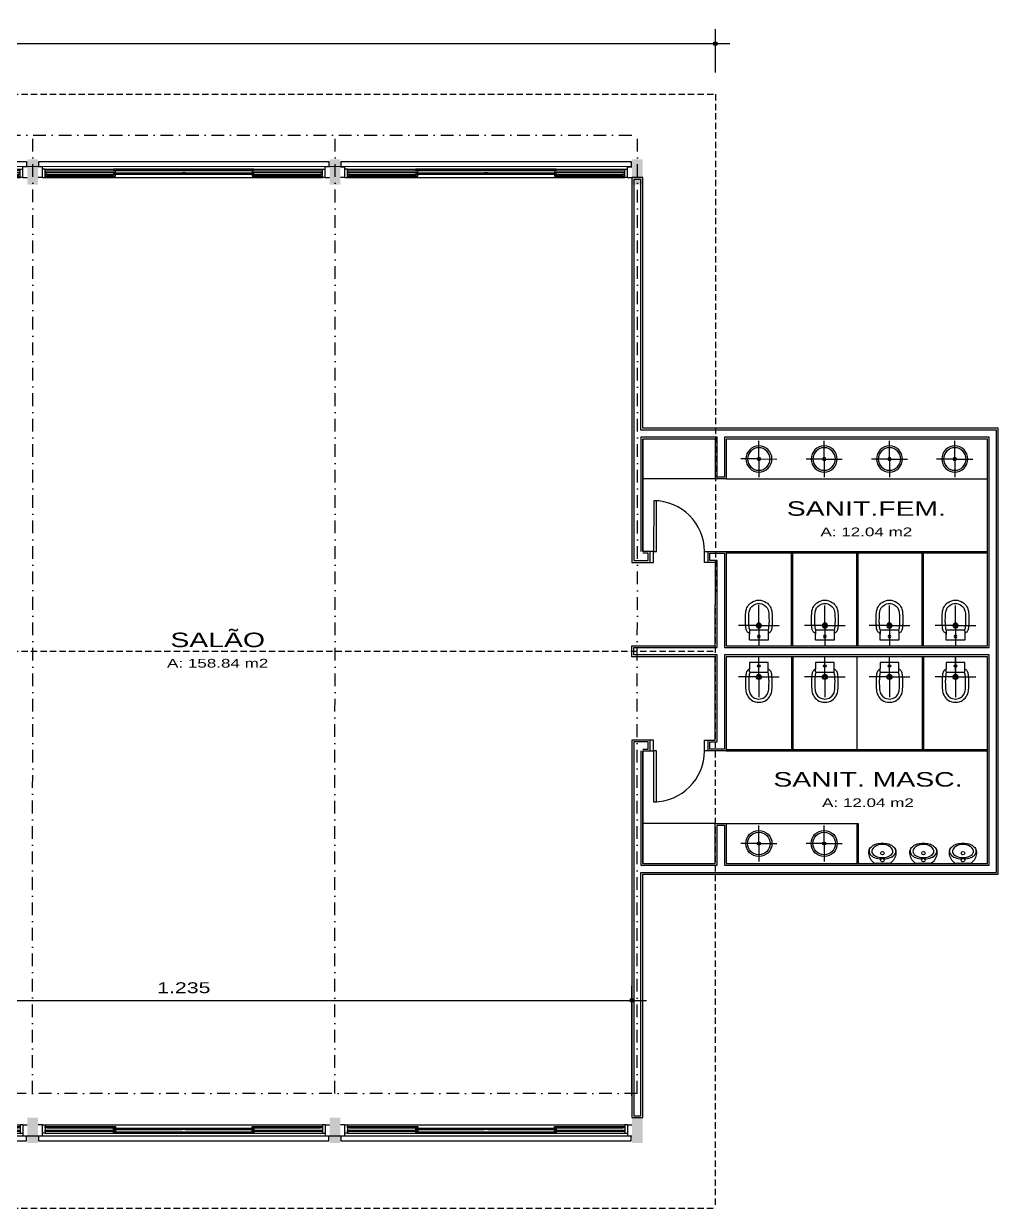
# Model space of a CAD drawing. Extents: x 5924 to 15219, y 2637 to 8140.
# Drawn here: x 10419 to 11762, y 4735 to 6368 of the extents above; entities that cross this region are included whole.
import ezdxf
from ezdxf.enums import TextEntityAlignment as Align

# ---------------------------------------------------------------- set-up
doc = ezdxf.new("R2010")
doc.units = 0
doc.header["$LTSCALE"] = 35
doc.linetypes.add('DASHDOT', pattern=[1, 0.5, -0.25, 0, -0.25])
doc.linetypes.add('HIDDEN', pattern=[0.375, 0.25, -0.125])
doc.layers.get('0').update_dxf_attribs({"linetype": 'CONTINUOUS'})
doc.layers.get('DEFPOINTS').update_dxf_attribs({"linetype": 'CONTINUOUS'})
for name, color, linetype in [('COTA', 13, 'CONTINUOUS'), ('EIXOS', 4, 'DASHDOT'), ('EQUIP', 7, 'CONTINUOUS'), ('EQUIP_I', 13, 'CONTINUOUS'), ('ESPEC', 2, 'CONTINUOUS'), ('ESPECARQ', 2, 'CONTINUOUS'), ('ESQUADRIA', 2, 'CONTINUOUS'), ('ESTRUT', 12, 'CONTINUOUS'), ('LINVISTA', 13, 'CONTINUOUS'), ('MOBIL_I', 13, 'CONTINUOUS'), ('PAREDE', 6, 'CONTINUOUS'), ('PROJECAO', 13, 'HIDDEN'), ('UNIDADE', 4, 'CONTINUOUS'), ('VIDRO', 1, 'CONTINUOUS')]:
    doc.layers.add(name, color=color, linetype=linetype)
doc.styles.add('REGUA100', font='arial.ttf', dxfattribs={"width": 1.4})
doc.styles.add('REGUA60', font='arial.ttf', dxfattribs={"width": 1.4})
doc.styles.get("Standard").update_dxf_attribs({"font": 'ISOCP'})
doc.dimstyles.new('ISO-25', dxfattribs={"dimtxt": 2.5, "dimasz": 2.5, "dimexe": 1.25, "dimexo": 0.625, "dimtad": 1, "dimdec": 4, "dimdsep": 46, "dimlunit": 6, "dimtxsty": 'Standard', "dimcen": 2.5, "dimadec": 0, "dimazin": 0, "dimtfac": 1, "dimtdec": 4, "dimtmove": 0, "dimatfit": 3, "dimfxl": 1, "dimtolj": 1, "dimtzin": 0, "dimarcsym": 0})

# ---------------------------------------------------------------- blocks, each defined once
blk = doc.blocks.new('A$C5DBB4351')
at = {"layer": 'ESQUADRIA', "color": 1}
for p, q in [((9, 11.5), (391, 11.5)), ((11.5, 4), (103.2, 4)), ((11.5, 2), (103.2, 2)), ((105.7, 6.5), (197.5, 6.5)), ((105.7, 4.5), (197.5, 4.5)), ((202.5, 6.5), (294.2, 6.5)), ((202.5, 4.5), (294.2, 4.5)), ((296.7, 4), (388.5, 4)), ((296.7, 2), (388.5, 2)), ((9, 0), (391, 0))]:
    blk.add_line(p, q, dxfattribs=at)
at = {"layer": 'ESQUADRIA'}
for points in [[(0, 15), (0, 22), (400, 22), (400, 15)], [(5, 0), (9, 0), (9, 11.5), (5, 11.5)], [(395, 0), (391, 0), (391, 11.5), (395, 11.5)]]:
    blk.add_lwpolyline(points, dxfattribs=at)
for points in [[(9, 7), (105.7, 7), (105.7, 9), (9, 9)], [(9, 2), (11.5, 2), (11.5, 4), (9, 4)], [(103.2, 9.5), (200, 9.5), (200, 11.5), (103.2, 11.5)], [(103.2, 4.5), (105.7, 4.5), (105.7, 6.5), (103.2, 6.5)], [(105.7, 4), (103.2, 4), (103.2, 2), (105.7, 2)], [(200, 6.5), (197.5, 6.5), (197.5, 4.5), (200, 4.5)], [(200, 9.5), (296.7, 9.5), (296.7, 11.5), (200, 11.5)], [(200, 4.5), (202.5, 4.5), (202.5, 6.5), (200, 6.5)], [(294.2, 7), (391, 7), (391, 9), (294.2, 9)], [(296.7, 6.5), (294.2, 6.5), (294.2, 4.5), (296.7, 4.5)], [(294.2, 2), (296.7, 2), (296.7, 4), (294.2, 4)], [(391, 4), (388.5, 4), (388.5, 2), (391, 2)]]:
    blk.add_lwpolyline(points, close=True, dxfattribs=at)
at = {"layer": 'PAREDE'}
for p, q in [((5, 0), (5, 15)), ((395, 0), (395, 15))]:
    blk.add_line(p, q, dxfattribs=at)
at = {"layer": 'VIDRO'}
for p, q in [((11.5, 3), (103.2, 3)), ((105.7, 5.5), (197.5, 5.5)), ((202.5, 5.5), (294.2, 5.5)), ((296.7, 3), (388.5, 3))]:
    blk.add_line(p, q, dxfattribs=at)
blk = doc.blocks.new('A$C2283737F')
at = {"layer": 'PAREDE'}
for p, q in [((0, 15), (5.8, 15)), ((5.8, 0), (0, 0)), ((395.8, 0), (401.7, 0)), ((395.9, 15), (401.7, 15))]:
    blk.add_line(p, q, dxfattribs=at)
at = {"layer": 'ESPECARQ'}
blk.add_blockref('A$C5DBB4351', (0.8, 0), dxfattribs=at)
blk = doc.blocks.new('COTAPT')
at = {"color": 0, "linetype": 'ByBlock'}
blk.add_line((0, 0), (200, 0), dxfattribs=at)
at = {"color": 6, "linetype": 'ByBlock'}
blk.add_lwpolyline([(-20, 20), (20, 20), (20, -20), (-20, -20)], close=True, dxfattribs=at)
blk = doc.blocks.new('*D8')
at = {"color": 0, "linetype": 'ByBlock'}
for p, q in [((8741.1, 6300.9), (8741.1, 6360.3)), ((13123.2, 6300.5), (13123.2, 6360.3)), ((8741.2, 6340.3), (13123.1, 6340.3))]:
    blk.add_line(p, q, dxfattribs=at)
at = {"layer": 'DEFPOINTS', "color": 0, "linetype": 'ByBlock'}
for p in [(13123.2, 6340.3), (8741.1, 6270.9), (13123.2, 6270.5)]:
    blk.add_point(p, dxfattribs=at)
at = {"color": 0, "linetype": 'ByBlock', "xscale": 0.1, "yscale": 0.1, "zscale": 0.1, "rotation": 180}
blk.add_blockref('COTAPT', (8741.1, 6340.3), dxfattribs=at)
at = {"color": 0, "linetype": 'ByBlock', "xscale": 0.1, "yscale": 0.1, "zscale": 0.1}
blk.add_blockref('COTAPT', (13123.2, 6340.3), dxfattribs=at)
at = {"color": 2, "linetype": 'ByBlock', "insert": (10932.2, 6357.9), "char_height": 15, "attachment_point": 5, "style": 'REGUA60'}
blk.add_mtext('\\A1;4.382', dxfattribs=at)
blk = doc.blocks.new('*D9')
at = {"color": 0, "linetype": 'ByBlock'}
for p, q in [((11773, 4889.6), (11773, 5041.2)), ((13008.1, 4889.5), (13008.1, 5041.2)), ((11773.1, 5021.2), (13008, 5021.2))]:
    blk.add_line(p, q, dxfattribs=at)
at = {"layer": 'DEFPOINTS', "color": 0, "linetype": 'ByBlock'}
for p in [(13008.1, 5021.2), (11773, 4859.6), (13008.1, 4859.5)]:
    blk.add_point(p, dxfattribs=at)
at = {"color": 0, "linetype": 'ByBlock', "xscale": 0.1, "yscale": 0.1, "zscale": 0.1, "rotation": 180}
blk.add_blockref('COTAPT', (11773, 5021.2), dxfattribs=at)
at = {"color": 0, "linetype": 'ByBlock', "xscale": 0.1, "yscale": 0.1, "zscale": 0.1}
blk.add_blockref('COTAPT', (13008.1, 5021.2), dxfattribs=at)
at = {"color": 2, "linetype": 'ByBlock', "insert": (12390.6, 5038.5), "char_height": 15, "attachment_point": 5, "style": 'REGUA60'}
blk.add_mtext('\\A1;1.235', dxfattribs=at)
blk = doc.blocks.new('SAL41S_2')
at = {"layer": 'EQUIP_I'}
for radius in [18, 15.5, 2.25]:
    blk.add_circle((0, -26.5), radius, dxfattribs=at)
blk = doc.blocks.new('A$C32FC29E5')
at = {"layer": 'EQUIP'}
for q in [(25, 49.9), (0, 25), (25, 0), (49.9, 25)]:
    blk.add_line((25, 25), q, dxfattribs=at)
blk.add_blockref('SAL41S_2', (25, 51.5), dxfattribs=at)
blk = doc.blocks.new('SAM712S2')
at = {"layer": 'EQUIP', "color": 0, "linetype": 'ByBlock'}
blk.add_lwpolyline([(0, -28, -0.054423), (-8, -26.9, -0.129975), (-14, -24, -0.115349), (-18, -19, -0.10182), (-18.6, -14, -0.216856), (-11.2, -0.2, -0.186978), (-10.8, 0), (0, 0), (10.8, 0, -0.186978), (11.2, -0.2, -0.216856), (18.6, -14, -0.10182), (18, -19, -0.115349), (14, -24, -0.129975), (8, -26.9, -0.054423)], format="xyb", close=True, dxfattribs=at)
at = {"layer": 'EQUIP_I'}
for centre in [(0, -4.5), (0, -14.1)]:
    blk.add_circle(centre, 2.4, dxfattribs=at)
for centre, radius, start, end in [((-11.4, -16.7), 7.03, 144.1436, 198.97), ((-6.5, -20.4), 13.1, 109.1635, 143.5427), ((-9.1, -16.6), 5.43, 165.3439, 194.6479), ((-9.1, -16.6), 5.43, 151.102, 165.3439), ((-4.3, -20.2), 11.4, 103.6891, 147.0714), ((-0.7, -33.7), 27.6, 92.3143, 111.5339), ((-0.5, -27.5), 19.5, 88.4724, 109.3888), ((0.5, -27.5), 19.5, 70.6112, 91.5276), ((0.7, -33.7), 27.6, 68.4661, 87.6857), ((4.3, -20.2), 11.4, 32.9286, 76.3109), ((6.5, -20.4), 13.1, 36.4573, 70.8365), ((9.1, -16.6), 5.43, 14.6561, 28.898), ((9.1, -16.6), 5.43, 345.3521, 14.6561), ((11.4, -16.7), 7.03, 341.03, 35.8564), ((-4.7, -14.8), 10.2, 198.4266, 238.893), ((-0.3, -6.1), 19.9, 240.9353, 270.9922), ((0.3, -6.1), 19.9, 269.0078, 299.0647), ((4.7, -14.8), 10.2, 301.107, 341.5734)]:
    blk.add_arc(centre, radius, start, end, dxfattribs=at)
blk = doc.blocks.new('SAB31S_2')
at = {"layer": 'EQUIP', "color": 0, "linetype": 'ByBlock'}
blk.add_lwpolyline([(0, -57, 0.151271), (10, -54, 0.125962), (15.7, -47.7, 0.09008), (17.8, -41.7), (18, -39.7), (18.2, -37.7, 0.004685), (18.4, -35, 0.00925), (18.4, -33.7, 0.000115), (18.4, -29.9, 0.002343), (18.4, -29.7, 0.000782), (18.5, -28.4, 0.001444), (18.4, -27.7, 0.004804), (18.4, -26.7, 0.005206), (18.4, -25.7, 0.005188), (18.3, -24.8, 0.002211), (18.2, -22.7, 0.001932), (18.1, -21.9, 0.000736), (17.9, -19.7, 0.008336), (17.9, -19.2, 0.001408), (17.7, -17.7, 0.000457), (17.6, -17.2, 0.054722), (17.4, -16.3, 0.029037), (16.8, -14.7, 0.123774), (13.8, -11.8, -0.261182), (12.8, -10.2), (12.8, -2.5, 0.439555), (12.2, -1.9), (0, -1.9), (-12.2, -1.9, 0.439555), (-12.8, -2.5), (-12.8, -10.2, -0.261182), (-13.8, -11.8, 0.123774), (-16.8, -14.7, 0.029037), (-17.4, -16.3, 0.054722), (-17.6, -17.2, 0.000457), (-17.7, -17.7, 0.001408), (-17.9, -19.2, 0.008336), (-17.9, -19.7, 0.000736), (-18.1, -21.9, 0.001932), (-18.2, -22.7, 0.002211), (-18.3, -24.8, 0.005188), (-18.4, -25.7, 0.005206), (-18.4, -26.7, 0.004804), (-18.4, -27.7, 0.001444), (-18.5, -28.4, 0.000782), (-18.4, -29.7, 0.002343), (-18.4, -29.9, 0.000115), (-18.4, -33.7, 0.00925), (-18.4, -35, 0.004685), (-18.2, -37.7), (-18, -39.7), (-17.8, -41.7, 0.09008), (-15.7, -47.7, 0.125962), (-10, -54, 0.151271)], format="xyb", close=True, dxfattribs=at)
at = {"layer": 'EQUIP_I'}
for points in [[(0, -52.5, 0.152133), (7.5, -50.2, 0.000372), (7.5, -50.2, 0.213243), (13.3, -41.1), (13.6, -39.2), (13.7, -37.3, 0.00456), (13.9, -34.8, 0.00925), (13.9, -33.6, 0.000115), (14, -29.8, 0.002343), (14, -29.7, 0.000782), (14, -28.4, 0.001444), (14, -27.7, 0.004804), (14, -26.8, 0.005206), (13.9, -25.9, 0.005188), (13.9, -25.1, 0.002211), (13.7, -23, 0.001932), (13.7, -22.2, 0.000736), (13.5, -20.1, 0.008336), (13.5, -19.8, 0.002483), (13.1, -17.1, 0.380805), (11.7, -15.8), (0, -15.8), (-11.7, -15.8, 0.380805), (-13.1, -17.1, 0.002483), (-13.5, -19.8, 0.008336), (-13.5, -20.1, 0.000736), (-13.7, -22.2, 0.001932), (-13.7, -23, 0.002211), (-13.9, -25.1, 0.005188), (-13.9, -25.9, 0.005206), (-14, -26.8, 0.004804), (-14, -27.7, 0.001444), (-14, -28.4, 0.000782), (-14, -29.7, 0.002343), (-14, -29.8, 0.000115), (-13.9, -33.6, 0.00925), (-13.9, -34.8, 0.00456), (-13.7, -37.3), (-13.6, -39.2), (-13.3, -41.1, 0.213243), (-7.5, -50.2, 0.000372), (-7.5, -50.2, 0.152133), (0, -52.5)], [(-12.2, -15.4, -0.385098), (-12.8, -15), (-12.8, -14.8), (-12.8, -10.2)], [(12.2, -15.4, 0.385098), (12.8, -15), (12.8, -14.8), (12.8, -10.2)]]:
    blk.add_lwpolyline(points, format="xyb", dxfattribs=at)
for centre, radius in [((0, -7), 1.75), ((0, -22), 3.5), ((0, -22), 2.25)]:
    blk.add_circle(centre, radius, dxfattribs=at)
blk = doc.blocks.new('A$C53E045ED')
at = {"layer": 'EQUIP'}
for q in [(27.9, 62.9), (0, 35), (27.9, 7.1), (27.9, 35), (27.9, 35), (55.8, 35)]:
    blk.add_line((27.9, 35), q, dxfattribs=at)
blk.add_blockref('SAB31S_2', (27.9, 57), dxfattribs=at)
blk = doc.blocks.new('INDUNI1')
at = {"color": 0, "style": 'REGUA100', "width": 1.4, "flags": 8}
for tag, p in [('NOME1', (0, 0)), ('NOME2', (0, -4.29))]:
    blk.add_attdef(tag, text='', height=2.5, dxfattribs=at).set_placement(p, align=Align.CENTER)
at = {"layer": 'ESPECARQ', "style": 'REGUA60', "width": 1.4}
blk.add_attdef('AREA', text='', height=1.5, dxfattribs=at).set_placement((0, -7.81), align=Align.CENTER)
at = {"layer": 'ESPECARQ', "style": 'REGUA60', "width": 1.4, "flags": 8}
for tag, p in [('PISO', (0, -10.31)), ('REVPAR', (0, -12.81)), ('PEDIR', (0, -15.31))]:
    blk.add_attdef(tag, text='', height=1.5, dxfattribs=at).set_placement(p, align=Align.CENTER)

msp = doc.modelspace()

# ---------------------------------------------------------------- linework, layer by layer
at = {"layer": 'EIXOS'}
for p, q in [((7097.191, 6214.192), (11264.338, 6213.898)), ((10430.845, 4892.924), (10430.938, 6213.957)), ((10847.545, 4892.895), (10847.638, 6213.928)), ((11264.245, 4892.865), (11264.338, 6213.898)), ((11264.245, 4892.865), (7097.098, 4893.159))]:
    msp.add_line(p, q, dxfattribs=at)
at = {"layer": 'EQUIP'}
msp.add_line((11702.791, 5494.996), (11702.787, 5440.157), dxfattribs=at)
at = {"layer": 'ESPEC'}
for p, q in [((11371.808, 5740.02), (11271.808, 5740.027)), ((11386.808, 5740.019), (11746.808, 5739.993)), ((11386.801, 5640.019), (11746.801, 5639.993)), ((11386.801, 5638.019), (11746.801, 5637.993)), ((11476.792, 5510.012), (11476.801, 5640.012)), ((11478.792, 5510.012), (11478.801, 5640.012)), ((11566.792, 5510.006), (11566.801, 5640.006)), ((11568.792, 5510.006), (11568.801, 5640.006)), ((11656.792, 5509.999), (11656.801, 5639.999)), ((11658.792, 5509.999), (11658.801, 5639.999)), ((11476.791, 5495.012), (11476.782, 5365.012)), ((11478.791, 5495.012), (11478.782, 5365.012)), ((11566.791, 5495.006), (11566.782, 5365.006)), ((11656.791, 5494.999), (11656.782, 5364.999)), ((11658.791, 5494.999), (11658.782, 5364.999)), ((11386.782, 5367.019), (11746.782, 5366.993)), ((11386.782, 5365.019), (11746.782, 5364.993)), ((11371.775, 5265.02), (11271.775, 5265.027)), ((11386.775, 5265.019), (11568.775, 5265.006)), ((11566.775, 5265.006), (11566.771, 5210.006)), ((11568.775, 5265.006), (11568.771, 5210.006))]:
    msp.add_line(p, q, dxfattribs=at)
at = {"layer": 'ESQUADRIA'}
for points in [[(11290.801, 5640.025), (11290.806, 5710.025), (11286.806, 5710.026), (11286.801, 5640.026)], [(11286.782, 5365.026), (11286.777, 5295.026), (11290.777, 5295.025), (11290.782, 5365.025)]]:
    msp.add_lwpolyline(points, close=True, dxfattribs=at)
for points in [[(11281.8, 5625.026), (11286.8, 5625.026), (11286.801, 5640.026), (11281.801, 5640.026)], [(11361.8, 5625.02), (11356.8, 5625.021), (11356.801, 5640.021), (11361.801, 5640.02)], [(11281.782, 5365.026), (11286.782, 5365.026), (11286.783, 5380.026), (11281.783, 5380.026)], [(11361.782, 5365.02), (11356.782, 5365.021), (11356.783, 5380.021), (11361.783, 5380.02)]]:
    msp.add_lwpolyline(points, dxfattribs=at)
at = {"layer": 'ESTRUT'}
for points in [[(10438.439, 6180.616), (10423.439, 6180.617), (10438.437, 6145.616), (10423.437, 6145.617)], [(10855.139, 6180.586), (10840.139, 6180.587), (10855.137, 6145.586), (10840.137, 6145.587)], [(11271.839, 6180.557), (11256.839, 6180.558), (11271.837, 6145.557), (11256.837, 6145.558)], [(10438.346, 4859.583), (10423.346, 4859.584), (10438.343, 4824.583), (10423.343, 4824.584)], [(10855.046, 4859.553), (10840.046, 4859.554), (10855.043, 4824.553), (10840.043, 4824.554)], [(11271.746, 4859.524), (11256.746, 4859.525), (11271.743, 4824.524), (11256.743, 4824.525)]]:
    msp.add_solid(points, dxfattribs=at)
at = {"layer": 'LINVISTA'}
for points in [[(11271.782, 5365.027), (11281.782, 5365.026), (11281.783, 5380.026), (11256.783, 5380.028), (11256.746, 4859.525), (11271.746, 4859.524), (11271.77, 5195.027), (11761.77, 5194.992), (11761.813, 5809.992), (11271.813, 5810.027), (11271.837, 6155.557), (11256.837, 6155.558), (11256.8, 5625.028), (11281.8, 5625.026), (11281.801, 5640.026), (11271.801, 5640.027)], [(11271.771, 5210.027), (11271.782, 5365.027), (11271.771, 5210.027), (11371.771, 5210.02), (11371.775, 5265.02), (11386.775, 5265.019), (11386.771, 5210.019), (11746.771, 5209.993), (11746.791, 5494.993), (11386.791, 5495.019), (11386.782, 5365.019), (11361.782, 5365.02), (11361.783, 5380.02), (11371.783, 5380.02), (11371.791, 5495.02), (11256.791, 5495.028), (11256.792, 5510.028), (11371.792, 5510.02), (11371.8, 5625.02), (11361.8, 5625.02), (11361.801, 5640.02), (11386.801, 5640.019), (11386.792, 5510.019), (11746.792, 5509.993), (11746.812, 5794.993), (11386.812, 5795.019), (11386.808, 5740.019), (11371.808, 5740.02), (11371.812, 5795.02), (11271.812, 5795.027), (11271.801, 5640.027), (11271.812, 5795.027)]]:
    msp.add_lwpolyline(points, dxfattribs=at)
at = {"layer": 'MOBIL_I'}
for centre, start, end in [((11286.801, 5640.026), 359.995954, 89.995954), ((11286.782, 5365.026), 269.995954, 359.995954)]:
    msp.add_arc(centre, 70, start, end, dxfattribs=at)
at = {"layer": 'PAREDE'}
for p, q in [((11256.839, 6170.586), (7105.541, 6170.851)), ((7104.6, 4834.176), (11256.746, 4834.468))]:
    msp.add_line(p, q, dxfattribs=at)
for points in [[(11271.782, 5367.527), (11279.282, 5367.526), (11279.283, 5377.526), (11259.283, 5377.528), (11259.246, 4862.025), (11269.246, 4862.024), (11269.27, 5197.527), (11759.27, 5197.492), (11759.313, 5807.492), (11269.313, 5807.527), (11269.337, 6153.057), (11259.337, 6153.058), (11259.3, 5627.528), (11279.3, 5627.526), (11279.301, 5637.526), (11271.801, 5637.527)], [(11269.282, 5365.027), (11269.271, 5207.527), (11374.271, 5207.519), (11374.274, 5262.519), (11384.274, 5262.519), (11384.271, 5207.519), (11749.271, 5207.493), (11749.291, 5497.493), (11384.291, 5497.519), (11384.282, 5367.519), (11364.282, 5367.52), (11364.283, 5377.52), (11374.283, 5377.519), (11374.291, 5497.519), (11259.291, 5497.528), (11259.292, 5507.528), (11374.292, 5507.519), (11374.3, 5627.519), (11364.3, 5627.52), (11364.301, 5637.52), (11384.301, 5637.519), (11384.292, 5507.519), (11749.292, 5507.493), (11749.312, 5797.493), (11384.312, 5797.519), (11384.308, 5742.519), (11374.308, 5742.519), (11374.312, 5797.519), (11269.312, 5797.527), (11269.301, 5640.027)]]:
    msp.add_lwpolyline(points, dxfattribs=at)
at = {"layer": 'PROJECAO'}
for p, q in [((6989.699, 6270.859), (11371.846, 6270.55)), ((11371.846, 6270.55), (11371.737, 4734.517)), ((6989.645, 5502.829), (11371.791, 5502.52)), ((6989.591, 4734.826), (11371.737, 4734.517))]:
    msp.add_line(p, q, dxfattribs=at)

# ---------------------------------------------------------------- block references
at = {"layer": 'EQUIP', "extrusion": (0, 0, -1), "zscale": -1, "rotation": 90.00404554096565}
for p in [(-11406.854, 5742.563), (-11496.854, 5742.556), (-11586.854, 5742.55), (-11676.854, 5742.543)]:
    msp.add_blockref('A$C32FC29E5', p, dxfattribs=at)
at = {"layer": 'EQUIP', "xscale": -1, "rotation": 179.9959544590344}
for p in [(11403.891, 5572.922), (11494.891, 5572.916), (11583.891, 5572.91), (11674.891, 5572.903)]:
    msp.add_blockref('A$C53E045ED', p, dxfattribs=at)
at = {"layer": 'EQUIP'}
for name, p, rotation in [('A$C53E045ED', (11403.881, 5432.112), 359.9959544590344), ('A$C53E045ED', (11494.881, 5432.106), 359.9959544590344), ('A$C53E045ED', (11583.881, 5432.1), 359.9959544590344), ('A$C53E045ED', (11674.881, 5432.093), 359.9959544590344), ('A$C32FC29E5', (11406.82, 5262.472), 269.9959544590344), ('A$C32FC29E5', (11496.82, 5262.465), 269.9959544590344), ('SAM712S2', (11602.026, 5210.003), 179.9959544590344), ('SAM712S2', (11658.599, 5209.999), 179.9959544590344), ('SAM712S2', (11713.062, 5209.995), 179.9959544590344)]:
    msp.add_blockref(name, p, dxfattribs=dict(at, rotation=rotation))
at = {"layer": 'ESPECARQ'}
for p in [(10021.737, 6155.645), (10438.437, 6155.616), (10855.138, 6155.586)]:
    msp.add_blockref('A$C2283737F', p, dxfattribs=at)
at = {"layer": 'ESPECARQ', "xscale": -1, "rotation": 180}
for p in [(10021.645, 4849.409), (10438.345, 4849.439), (10855.045, 4849.468)]:
    msp.add_blockref('A$C2283737F', p, dxfattribs=at)
at = {"layer": 'UNIDADE', "xscale": 8, "yscale": 8, "zscale": 8}
for p, values in [((11579.977, 5723.583), {'NOME2': 'SANIT.FEM.', 'AREA': 'A: 12.04 m2'}), ((10685.895, 5542.49), {'NOME2': 'SALÃO', 'AREA': 'A: 158.84 m2'}), ((11582.181, 5350.203), {'NOME2': 'SANIT. MASC.', 'AREA': 'A: 12.04 m2'})]:
    msp.add_blockref('INDUNI1', p, dxfattribs=at).add_auto_attribs(values)

# ---------------------------------------------------------------- dimensions: what is measured, and where the dimension line sits
at = {"layer": 'COTA'}
for base, p1, p2, picture, middle in [((11371.846, 6340.253), (6989.699, 6270.859), (11371.846, 6270.55), '*D8', (9180.772, 6357.861)), ((11256.746, 5021.188), (10021.646, 4859.612), (11256.746, 4859.525), '*D9', (10639.196, 5038.525))]:
    dim = msp.add_linear_dim(base=base, p1=p1, p2=p2, dimstyle='ISO-25', override={"dimscale": 10, "dimtxt": 1.5, "dimasz": 0.01, "dimexe": 2, "dimexo": 3, "dimgap": 0.98, "dimdec": 2, "dimrnd": 0.5, "dimtxsty": 'REGUA60', "dimblk": 'COTAPT', "dimcen": 4, "dimdle": 4, "dimclrt": 2, "dimaunit": 1, "dimtofl": 0}, dxfattribs=at)
    dim.commit()
    dim.dimension.update_dxf_attribs({"geometry": picture, "text_midpoint": middle, "insert": (-1751.391, 0)})

doc.saveas('drawing.dxf')
